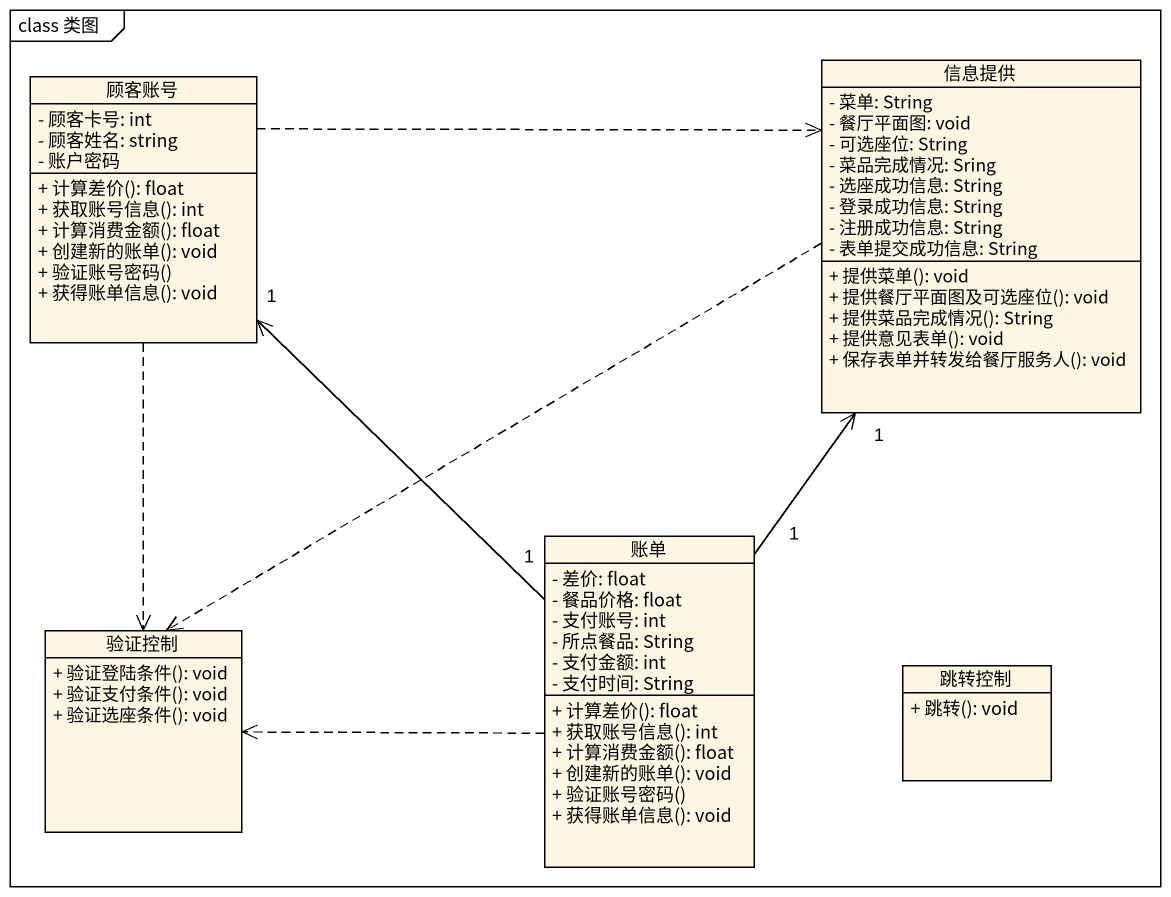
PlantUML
@startuml
mainframe class 类图
hide circle
hide empty members
skinparam classAttributeIconSize 0
class 顾客账号 {
  - 顾客卡号: int
  - 顾客姓名: string
  - 账户密码
  + 计算差价(): float
  + 获取账号信息(): int
  + 计算消费金额(): float
  + 创建新的账单(): void
  + 验证账号密码()
  + 获得账单信息(): void
}
class 信息提供 {
  - 菜单: String
  - 餐厅平面图: void
  - 可选座位: String
  - 菜品完成情况: Sring
  - 选座成功信息: String
  - 登录成功信息: String
  - 注册成功信息: String
  - 表单提交成功信息: String
  + 提供菜单(): void
  + 提供餐厅平面图及可选座位(): void
  + 提供菜品完成情况(): String
  + 提供意见表单(): void
  + 保存表单并转发给餐厅服务人(): void
}
class 账单 {
  - 差价: float
  - 餐品价格: float
  - 支付账号: int
  - 所点餐品: String
  - 支付金额: int
  - 支付时间: String
  + 计算差价(): float
  + 获取账号信息(): int
  + 计算消费金额(): float
  + 创建新的账单(): void
  + 验证账号密码()
  + 获得账单信息(): void
}
class 验证控制 {
  + 验证登陆条件(): void
  + 验证支付条件(): void
  + 验证选座条件(): void
}
class 跳转控制 {
  + 跳转(): void
}
顾客账号 .right.> 信息提供
顾客账号 ..> 验证控制
信息提供 .left.> 验证控制
账单 "1" -up-> "1" 顾客账号
账单 "1" -up-> "1" 信息提供
账单 .left.> 验证控制
@enduml
